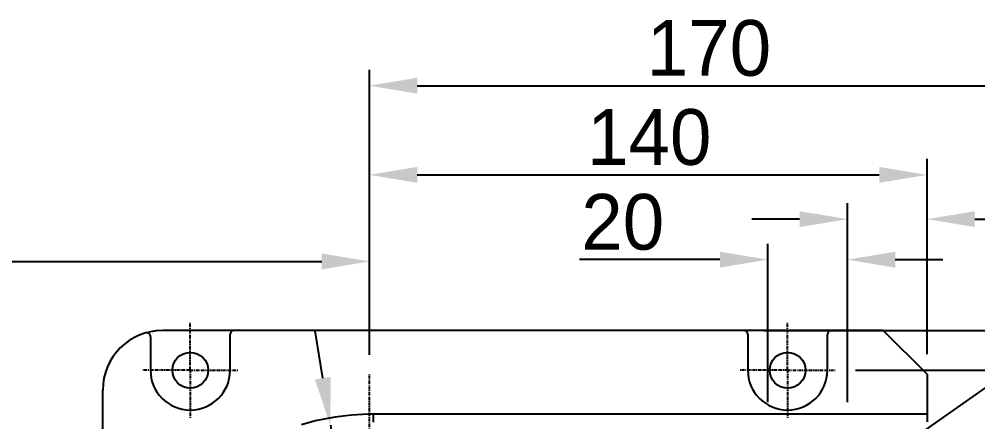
# Model space of a CAD drawing. Header units: millimetres. Extents: x 4086 to 8300, y 123 to 1549.
# Drawn here: x 6904.4 to 7024.7, y 768.1 to 818.7 of the extents above; entities that cross this region are included whole.
import ezdxf
from ezdxf import colors
from ezdxf.entities.mleader import LeaderData, LeaderLine
from ezdxf.math import Vec2, Vec3

# ---------------------------------------------------------------- set-up
doc = ezdxf.new("R2010")
doc.units = ezdxf.units.MM
doc.linetypes.add('CENTER', pattern=[0.6, 0.375, -0.075, 0.075, -0.075])
for name, color, linetype in [('00_COMPONENTS', 7, 'Continuous'), ('03_ALL_AXES', 7, 'Continuous'), ('51__DRAFT_DIMS', 7, 'Continuous'), ('尺寸标注', 7, 'Continuous')]:
    doc.layers.add(name, color=color, linetype=linetype)
doc.styles.add('思源黑', font='SourceHanSansCN-Normal.ttf')
doc.dimstyles.new('半径标注', dxfattribs={"dimtxt": 7, "dimasz": 6, "dimexe": 1.25, "dimexo": 0.625, "dimtad": 1, "dimtoh": 1, "dimlfac": 4, "dimdsep": 46, "dimtxsty": '思源黑', "dimcen": 2.5, "dimadec": 0, "dimazin": 0, "dimtfac": 1, "dimtmove": 0, "dimatfit": 3, "dimfxl": 1, "dimarcsym": 0})
doc.dimstyles.new('尺寸标注_细节_1_2比例', dxfattribs={"dimtxt": 7, "dimasz": 6, "dimexe": 2, "dimexo": 1.5, "dimgap": 1, "dimtad": 1, "dimlfac": 2, "dimdsep": 46, "dimtxsty": '思源黑', "dimcen": 0.09, "dimadec": 0, "dimazin": 0, "dimtp": 0.01, "dimtm": 0.01, "dimtfac": 1, "dimtofl": 0, "dimtmove": 0, "dimatfit": 3, "dimfxl": 1, "dimtolj": 1, "dimarcsym": 0})

# ---------------------------------------------------------------- blocks, each defined once
blk = doc.blocks.new('*D1634')
at = {"layer": '51__DRAFT_DIMS', "color": 0, "linetype": 'Continuous', "lineweight": -2}
for p, q in [((6948.35, 776.51), (6948.35, 812.3)), ((7033.35, 745.56), (7033.35, 812.3)), ((6954.35, 810.3), (7027.35, 810.3))]:
    blk.add_line(p, q, dxfattribs=at)
at = {"layer": '51__DRAFT_DIMS', "color": 0}
for points in [[(6954.35, 811.3), (6954.35, 809.3), (6948.35, 810.3)], [(7027.35, 809.3), (7027.35, 811.3), (7033.35, 810.3)]]:
    blk.add_solid(points, dxfattribs=at)
at = {"layer": 'Defpoints', "color": 0}
for p in [(7033.35, 810.3), (6948.35, 775.01), (7033.35, 744.06)]:
    blk.add_point(p, dxfattribs=at)
at = {"layer": '51__DRAFT_DIMS', "color": 0, "insert": (6990.97, 818.55), "char_height": 7, "attachment_point": 2, "style": '思源黑'}
blk.add_mtext('\\A1;170', dxfattribs=at)
blk = doc.blocks.new('*D1635')
at = {"layer": '51__DRAFT_DIMS', "color": 0, "linetype": 'Continuous', "lineweight": -2}
for p, q in [((7008.35, 770.56), (7008.35, 795.54)), ((7018.35, 776.56), (7018.35, 795.54)), ((7002.35, 793.54), (6996.35, 793.54)), ((7024.35, 793.54), (7045.39, 793.54))]:
    blk.add_line(p, q, dxfattribs=at)
at = {"layer": '51__DRAFT_DIMS', "color": 0}
for points in [[(7002.35, 792.54), (7002.35, 794.54), (7008.35, 793.54)], [(7024.35, 794.54), (7024.35, 792.54), (7018.35, 793.54)]]:
    blk.add_solid(points, dxfattribs=at)
at = {"layer": 'Defpoints', "color": 0}
for p in [(7018.35, 793.54), (7018.35, 775.06), (7008.35, 769.06)]:
    blk.add_point(p, dxfattribs=at)
at = {"layer": '51__DRAFT_DIMS', "color": 0, "insert": (7034.76, 801.79), "char_height": 7, "attachment_point": 1, "style": '思源黑'}
blk.add_mtext('\\A1;20', dxfattribs=at)
blk = doc.blocks.new('*D1636')
at = {"layer": '51__DRAFT_DIMS', "color": 0, "linetype": 'Continuous', "lineweight": -2}
for p, q in [((6998.35, 770.56), (6998.35, 790.45)), ((7008.35, 770.56), (7008.35, 790.45)), ((6992.35, 788.45), (6974.72, 788.45)), ((7014.35, 788.45), (7020.35, 788.45))]:
    blk.add_line(p, q, dxfattribs=at)
at = {"layer": '51__DRAFT_DIMS', "color": 0}
for points in [[(6992.35, 787.45), (6992.35, 789.45), (6998.35, 788.45)], [(7014.35, 789.45), (7014.35, 787.45), (7008.35, 788.45)]]:
    blk.add_solid(points, dxfattribs=at)
at = {"layer": 'Defpoints', "color": 0}
for p in [(7008.35, 788.45), (6998.35, 769.06), (7008.35, 769.06)]:
    blk.add_point(p, dxfattribs=at)
at = {"layer": '51__DRAFT_DIMS', "color": 0, "insert": (6985.35, 796.7), "char_height": 7, "attachment_point": 3, "style": '思源黑'}
blk.add_mtext('\\A1;20', dxfattribs=at)
blk = doc.blocks.new('*D1640')
at = {"layer": '51__DRAFT_DIMS', "color": 0, "linetype": 'Continuous', "lineweight": -2}
for p, q in [((7009.35, 774.56), (7082.51, 774.56)), ((7080.51, 768.56), (7080.51, 705.56)), ((7009.35, 699.56), (7082.51, 699.56))]:
    blk.add_line(p, q, dxfattribs=at)
at = {"layer": '51__DRAFT_DIMS', "color": 0}
for points in [[(7081.51, 768.56), (7079.51, 768.56), (7080.51, 774.56)], [(7079.51, 705.56), (7081.51, 705.56), (7080.51, 699.56)]]:
    blk.add_solid(points, dxfattribs=at)
at = {"layer": 'Defpoints', "color": 0}
for p in [(7007.85, 774.56), (7007.85, 699.56), (7080.51, 699.56)]:
    blk.add_point(p, dxfattribs=at)
at = {"layer": '51__DRAFT_DIMS', "color": 0, "insert": (7072.26, 737.18), "char_height": 7, "attachment_point": 2, "rotation": 90, "style": '思源黑'}
blk.add_mtext('\\A1;150', dxfattribs=at)
blk = doc.blocks.new('*D1641')
at = {"layer": '51__DRAFT_DIMS', "color": 0, "linetype": 'Continuous', "lineweight": -2}
for p, q in [((6997.85, 779.56), (7102.2, 779.56)), ((7100.2, 773.56), (7100.2, 700.56)), ((6997.85, 694.56), (7102.2, 694.56))]:
    blk.add_line(p, q, dxfattribs=at)
at = {"layer": '51__DRAFT_DIMS', "color": 0}
for points in [[(7101.2, 773.56), (7099.2, 773.56), (7100.2, 779.56)], [(7099.2, 700.56), (7101.2, 700.56), (7100.2, 694.56)]]:
    blk.add_solid(points, dxfattribs=at)
at = {"layer": 'Defpoints', "color": 0}
for p in [(6996.35, 779.56), (6996.35, 694.56), (7100.2, 694.56)]:
    blk.add_point(p, dxfattribs=at)
at = {"layer": '51__DRAFT_DIMS', "color": 0, "insert": (7091.95, 737.18), "char_height": 7, "attachment_point": 2, "rotation": 90, "style": '思源黑'}
blk.add_mtext('\\A1;170', dxfattribs=at)
blk = doc.blocks.new('*D1645')
at = {"layer": '51__DRAFT_DIMS', "color": 0, "linetype": 'Continuous', "lineweight": -2}
for p, q in [((6942.48, 773.56), (6941.53, 779.49)), ((6943.43, 767.64), (6953.26, 706.47)), ((6954.21, 700.55), (6957.07, 682.75)), ((6987.06, 682.75), (6957.07, 682.75))]:
    blk.add_line(p, q, dxfattribs=at)
at = {"layer": '51__DRAFT_DIMS', "color": 0}
for points in [[(6941.49, 773.4), (6943.47, 773.72), (6943.43, 767.64)], [(6955.2, 700.71), (6953.22, 700.39), (6953.26, 706.47)]]:
    blk.add_solid(points, dxfattribs=at)
at = {"layer": 'Defpoints', "color": 0}
for p in [(6943.43, 767.64), (6953.26, 706.47)]:
    blk.add_point(p, dxfattribs=at)
at = {"layer": '51__DRAFT_DIMS', "color": 0, "insert": (6964.96, 692.41), "char_height": 7, "attachment_point": 1, "style": '思源黑'}
blk.add_mtext('φ124', dxfattribs=at)
blk = doc.blocks.new('*D1646')
at = {"layer": '51__DRAFT_DIMS', "color": 0, "linetype": 'Continuous', "lineweight": -2}
for p, q in [((6785.85, 771.11), (6785.85, 790.23)), ((6948.35, 776.51), (6948.35, 790.23)), ((6791.85, 788.23), (6942.35, 788.23))]:
    blk.add_line(p, q, dxfattribs=at)
at = {"layer": '51__DRAFT_DIMS', "color": 0}
for points in [[(6791.85, 789.23), (6791.85, 787.23), (6785.85, 788.23)], [(6942.35, 787.23), (6942.35, 789.23), (6948.35, 788.23)]]:
    blk.add_solid(points, dxfattribs=at)
at = {"layer": 'Defpoints', "color": 0}
for p in [(6948.35, 788.23), (6948.35, 775.01), (6785.85, 769.61)]:
    blk.add_point(p, dxfattribs=at)
at = {"layer": '51__DRAFT_DIMS', "color": 0, "insert": (6867, 796.36), "char_height": 7, "attachment_point": 2, "style": '思源黑'}
blk.add_mtext('\\A1;\\A1;a', dxfattribs=at)
blk = doc.blocks.new('*D1650')
at = {"layer": '51__DRAFT_DIMS', "color": 0, "linetype": 'Continuous', "lineweight": -2}
for p, q in [((6948.35, 776.51), (6948.35, 801.1)), ((7018.35, 776.56), (7018.35, 801.1)), ((6954.35, 799.1), (7012.35, 799.1))]:
    blk.add_line(p, q, dxfattribs=at)
at = {"layer": '51__DRAFT_DIMS', "color": 0}
for points in [[(6954.35, 800.1), (6954.35, 798.1), (6948.35, 799.1)], [(7012.35, 798.1), (7012.35, 800.1), (7018.35, 799.1)]]:
    blk.add_solid(points, dxfattribs=at)
at = {"layer": 'Defpoints', "color": 0}
for p in [(7018.35, 799.1), (6948.35, 775.01), (7018.35, 775.06)]:
    blk.add_point(p, dxfattribs=at)
at = {"layer": '51__DRAFT_DIMS', "color": 0, "insert": (6983.47, 807.36), "char_height": 7, "attachment_point": 2, "style": '思源黑'}
blk.add_mtext('\\A1;140', dxfattribs=at)

msp = doc.modelspace()

# ---------------------------------------------------------------- linework, layer by layer
at = {"layer": '00_COMPONENTS', "color": 7, "linetype": 'Continuous'}
for p, q in [((7012.8463, 779.5561), (6922.3463, 779.5561)), ((6930.8463, 774.5561), (6930.8463, 779.0561)), ((6995.8463, 779.0561), (6995.8463, 774.5561)), ((7005.8463, 774.5561), (7005.8463, 779.0561)), ((7018.3463, 774.0561), (7012.8463, 779.5561)), ((6920.8463, 778.7643), (6920.8463, 774.5561)), ((7018.3463, 774.0561), (7018.3463, 768.0869)), ((6914.8463, 766.079), (6914.8463, 772.0561)), ((7018.3463, 769.0297), (6948.8462, 769.0308)), ((6948.8462, 768.0553), (6948.8462, 769.0293))]:
    msp.add_line(p, q, dxfattribs=at)
for centre in [(6925.8463, 774.5561), (7000.8463, 774.5561)]:
    msp.add_circle(centre, 2.25, dxfattribs=at)
for centre, radius, start, end in [((6922.3463, 772.0561), 7.5, 90, 180), ((6920.3463, 778.7643), 0.5, 0, 106.60155), ((6931.3463, 779.0561), 0.5, 90, 180), ((6995.3463, 779.0561), 0.5, 0, 90), ((7006.3463, 779.0561), 0.5, 90, 180), ((6925.8463, 774.5561), 5, 180, 0), ((7000.8463, 774.5561), 5, 180, 0), ((6948.8465, 737.1638), 31.866, 99.968949, 106.499561), ((6948.8863, 736.7778), 32.253, 90.071293, 99.919901)]:
    msp.add_arc(centre, radius, start, end, dxfattribs=at)
at = {"layer": '03_ALL_AXES', "color": 7, "linetype": 'CENTER'}
for p, q in [((6925.8463, 774.5561), (6925.8463, 780.5561)), ((7000.8463, 774.5561), (7000.8463, 780.5561)), ((6925.8463, 774.5561), (6919.8463, 774.5561)), ((6925.8463, 774.5561), (6931.8464, 774.5561)), ((6925.8463, 774.5561), (6925.8463, 768.556)), ((6948.3463, 737.0597), (6948.3463, 774.0077)), ((7000.8463, 774.5561), (6994.8463, 774.5561)), ((7000.8463, 774.5561), (7006.8464, 774.5561)), ((7000.8463, 774.5561), (7000.8463, 768.556))]:
    msp.add_line(p, q, dxfattribs=at)

# ---------------------------------------------------------------- dimensions: what is measured, and where the dimension line sits
at = {"layer": '51__DRAFT_DIMS', "color": 7, "linetype": 'Continuous'}
for base, p1, p2, picture, middle in [((7033.3463, 810.3026), (6948.3463, 775.0077), (7033.3463, 744.0561), '*D1634', (6990.9672, 810.3026)), ((7018.3463, 799.1039), (6948.3463, 775.0077), (7018.3463, 775.0561), '*D1650', (6983.4672, 799.1039)), ((7018.3463, 793.5407), (7008.3463, 769.0561), (7018.3463, 775.0561), '*D1635', (7039.5774, 793.5407)), ((7008.3463, 788.4487), (6998.3463, 769.0561), (7008.3463, 769.0561), '*D1636', (6980.5318, 788.4487))]:
    dim = msp.add_linear_dim(base=base, p1=p1, p2=p2, dimstyle='尺寸标注_细节_1_2比例', dxfattribs=at)
    dim.commit()
    dim.dimension.update_dxf_attribs({"geometry": picture, "text_midpoint": middle, "dimtype": 160})
dim = msp.add_linear_dim(base=(6948.3463, 788.232), p1=(6785.8463, 769.6112), p2=(6948.3463, 775.0077), text='\\A1;a', dimstyle='尺寸标注_细节_1_2比例', dxfattribs=at)
dim.commit()
dim.dimension.update_dxf_attribs({"geometry": '*D1646', "text_midpoint": (6867.0005, 788.232), "dimtype": 160})
dim = msp.add_diameter_dim_2p(p1=(6943.4324, 767.6376), p2=(6953.2602, 706.4746), text='φ124', dimstyle='半径标注', override={"dimtxsty": '思源黑'}, dxfattribs=at)
dim.commit()
dim.dimension.update_dxf_attribs({"geometry": '*D1645', "text_midpoint": (6976.0097, 682.7508), "dimtype": 163})
for base, p1, p2, picture, middle in [((7100.2046, 694.5561), (6996.3463, 779.5561), (6996.3463, 694.5561), '*D1641', (7100.2046, 737.177)), ((7080.5128, 699.5561), (7007.8464, 774.5561), (7007.8464, 699.5561), '*D1640', (7080.5128, 737.177))]:
    dim = msp.add_linear_dim(base=base, p1=p1, p2=p2, angle=270, dimstyle='尺寸标注_细节_1_2比例', dxfattribs=at)
    dim.commit()
    dim.dimension.update_dxf_attribs({"geometry": picture, "text_midpoint": middle, "dimtype": 160})

# ---------------------------------------------------------------- leaders
at = {"layer": '尺寸标注'}
ml = msp.add_multileader_mtext('Standard', dxfattribs=at)
ml.set_content('{\\C256;4}×{\\C256;M4 \\A1;\\fSource Han Sans CN Normal|b0|i0|c0|p34;\\C7;depth \\fSource Han Sans CN Normal|b0|i0|c134|p34;\\C256;6}', style='思源黑')
ml.set_leader_properties()
ml.build(insert=Vec2(0, 0))
ml.multileader.update_dxf_attribs({"text_left_attachment_type": 5, "text_right_attachment_type": 5, "dogleg_length": 1, "arrow_head_size": 6})
ctx = ml.context
ctx.base_point, ctx.char_height, ctx.arrow_head_size, ctx.plane_origin = Vec3(7063.0565, 797.8586), 7, 6, Vec3(7008.0341, 759.9825)
ctx.left_attachment, ctx.right_attachment = 5, 5
notes = []
notes.append((ctx, [(0, (1, 1, 0), (7062.0565, 797.8586), (1, 0), 1, [(0, [(7008.0341, 759.9825)], 0, [])])]))
ctx.mtext.insert, ctx.mtext.flow_direction = Vec3(7065.0565, 807.6885), 5
for ctx, leaders in notes:
    for number, flags, end, landing, length, lines in leaders:
        leader = LeaderData()
        leader.index, (leader.has_last_leader_line, leader.has_dogleg_vector, leader.attachment_direction) = number, flags
        leader.last_leader_point, leader.dogleg_vector, leader.dogleg_length = Vec3(end), Vec3(landing), length
        for number, points, colour, breaks in lines:
            line = LeaderLine()
            line.index, line.vertices, line.color, line.breaks = number, Vec3.list(points), colors.encode_raw_color(colour), breaks
            leader.lines.append(line)
        ctx.leaders.append(leader)

doc.saveas('drawing.dxf')
